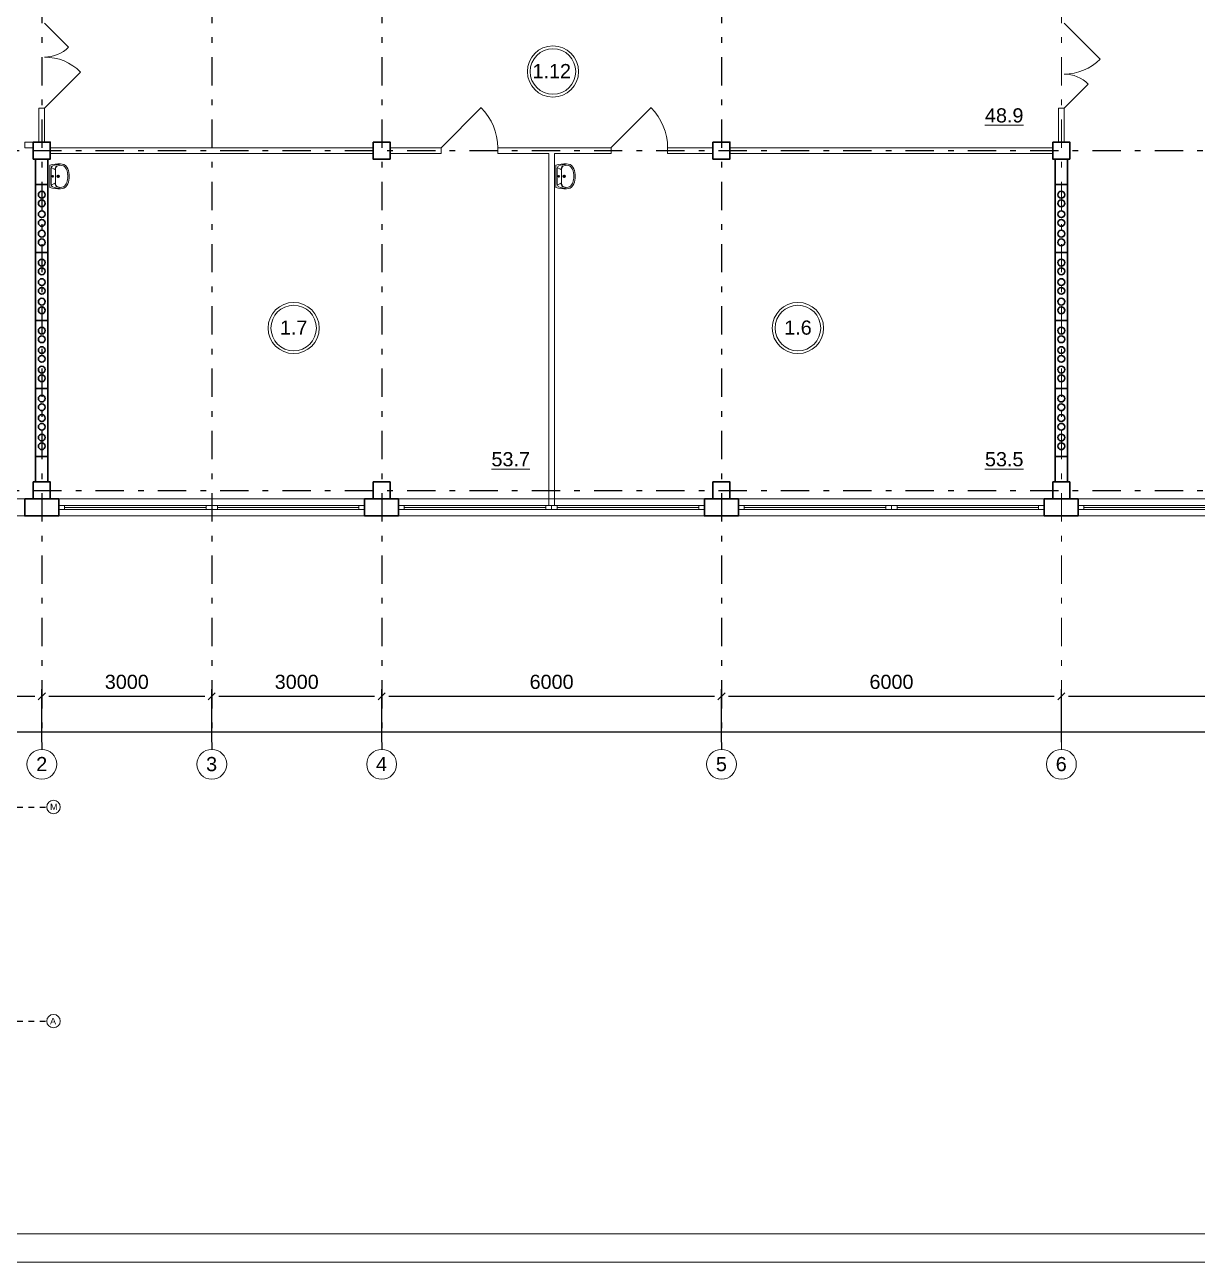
# Model space of a CAD drawing. Header units: metres. Extents: x -306 to 273, y -329 to 512.
# Drawn here: x 1.86 to 22.56, y 289.38 to 311.23 of the extents above; entities that cross this region are included whole.
import ezdxf
from ezdxf.enums import TextEntityAlignment as Align

# ---------------------------------------------------------------- set-up
doc = ezdxf.new("R2010")
doc.units = ezdxf.units.M
doc.header["$MEASUREMENT"] = 0
doc.linetypes.add('( Dashdot )', pattern=[1.001, 0.5, -0.25, 0.001, -0.25])
doc.layers.get('DEFPOINTS').update_dxf_attribs({"lineweight": 0})
doc.layers.add('Level 50', color=7, linetype='Continuous', lineweight=0)
doc.styles.add('Standard_0', font='arial.ttf')
doc.styles.add('Style-Arial', font='arial.ttf')
doc.dimstyles.get("Standard").update_dxf_attribs({"dimtxt": 0.00018, "dimasz": 0.00018, "dimexe": 0.0002, "dimexo": 0.0625, "dimgap": 9e-05, "dimtad": 0, "dimtih": 1, "dimtoh": 1, "dimdec": 4, "dimlfac": 1000, "dimzin": 0, "dimdsep": 46, "dimtxsty": 'Standard_0', "dimcen": 9e-05, "dimadec": 0, "dimazin": 0, "dimtfac": 1, "dimtdec": 4, "dimtofl": 0, "dimtmove": 0, "dimatfit": 0, "dimfxl": 0.01, "dimfxlon": 1, "dimtolj": 1, "dimtzin": 0, "dimarcsym": 0})

# ---------------------------------------------------------------- blocks, each defined once
blk = doc.blocks.new('*U1655')
at = {"color": 7, "linetype": 'Continuous', "lineweight": 30, "flags": 128}
blk.add_lwpolyline([(-0.11, -0.6), (-0.11, 0.6), (0.11, 0.6), (0.11, -0.6), (-0.11, -0.6)], close=True, dxfattribs=at)
at = {"color": 7, "linetype": 'Continuous', "lineweight": 30}
for centre in [(0, 0.421), (0, 0.268), (0, 0.077), (0, -0.077), (0, -0.268), (0, -0.421)]:
    blk.add_circle(centre, 0.06, dxfattribs=at)
blk = doc.blocks.new('*U1656')
at = {"color": 7, "linetype": 'Continuous', "lineweight": 0}
blk.add_line((1.25, 0), (-1.25, 0), dxfattribs=at)
at = {"color": 7, "linetype": 'Continuous', "lineweight": 13, "flags": 128}
for points in [[(-1.35, 0.035), (-1.25, 0.035), (-1.25, -0.035), (-1.35, -0.035), (-1.35, 0.035)], [(1.25, 0.035), (1.35, 0.035), (1.35, -0.035), (1.25, -0.035), (1.25, 0.035)]]:
    blk.add_lwpolyline(points, close=True, dxfattribs=at)
at = {"color": 7, "linetype": 'Continuous', "lineweight": 0, "flags": 128}
blk.add_lwpolyline([(-1.25, 0.035), (1.25, 0.035), (1.25, -0.035), (-1.25, -0.035), (-1.25, 0.035)], close=True, dxfattribs=at)
blk = doc.blocks.new('*U1657')
at = {"color": 7, "linetype": 'Continuous', "lineweight": 0}
blk.add_line((1.25, 0.001), (-1.25, -0.001), dxfattribs=at)
at = {"color": 7, "linetype": 'Continuous', "lineweight": 13, "flags": 128}
for points in [[(-1.35, 0.034), (-1.25, 0.034), (-1.25, -0.036), (-1.35, -0.036), (-1.35, 0.034)], [(1.25, 0.036), (1.35, 0.036), (1.35, -0.034), (1.25, -0.034), (1.25, 0.036)]]:
    blk.add_lwpolyline(points, close=True, dxfattribs=at)
at = {"color": 7, "linetype": 'Continuous', "lineweight": 0, "flags": 128}
blk.add_lwpolyline([(-1.25, 0.034), (1.25, 0.036), (1.25, -0.034), (-1.25, -0.036), (-1.25, 0.034)], close=True, dxfattribs=at)
blk = doc.blocks.new('*U1772')
at = {"color": 7, "linetype": 'Continuous', "lineweight": 13}
for radius in [0.452, 0.402]:
    blk.add_circle((0, 0), radius, dxfattribs=at)
at = {"color": 7, "linetype": 'Continuous', "lineweight": 13, "style": 'Style-Arial'}
blk.add_text('1.7', height=0.25, dxfattribs=at).set_placement((-0.242, 0.133), align=Align.TOP_LEFT)
blk = doc.blocks.new('*U1773')
at = {"color": 7, "linetype": 'Continuous', "lineweight": 13}
for radius in [0.452, 0.402]:
    blk.add_circle((0, 0), radius, dxfattribs=at)
at = {"color": 7, "linetype": 'Continuous', "lineweight": 13, "style": 'Style-Arial'}
blk.add_text('1.6', height=0.25, dxfattribs=at).set_placement((-0.242, 0.133), align=Align.TOP_LEFT)
blk = doc.blocks.new('*U1778')
at = {"color": 7, "linetype": 'Continuous', "lineweight": 13}
for radius in [0.452, 0.402]:
    blk.add_circle((0, 0), radius, dxfattribs=at)
at = {"color": 7, "linetype": 'Continuous', "lineweight": 13, "style": 'Style-Arial'}
blk.add_text('1.12', height=0.25, dxfattribs=at).set_placement((-0.361, 0.133), align=Align.TOP_LEFT)
blk = doc.blocks.new('*U1662')
at = {"color": 7, "linetype": 'Continuous', "lineweight": 0, "flags": 128}
blk.add_lwpolyline([(42.05, 29.7), (42.05, -29.7), (-42.05, -29.7), (-42.05, 29.7), (42.05, 29.7)], close=True, dxfattribs=at)
at = {"layer": 'Level 50', "color": 7, "linetype": 'Continuous', "lineweight": 13}
blk.add_line((41.55, -29.2), (-41.25, -29.2), dxfattribs=at)
blk = doc.blocks.new('_Oblique-1')
at = {"color": 0, "linetype": 'ByBlock', "lineweight": -2}
blk.add_line((0.5, 0.5), (-0.5, -0.5), dxfattribs=at)
blk = doc.blocks.new('*D2574')
at = {"color": 0, "linetype": 'Continuous', "lineweight": -2, "transparency": 16777216}
for p, q in [((-3.834, 298.561), (-3.834, 298.872)), ((-3.709, 298.747), (62.041, 298.747)), ((62.166, 298.561), (62.166, 298.872))]:
    blk.add_line(p, q, dxfattribs=at)
at = {"layer": 'DEFPOINTS', "color": 0, "linetype": 'Continuous', "lineweight": 0, "transparency": 16777216}
for p in [(62.166, 298.747), (-3.834, 298.436), (62.166, 298.436)]:
    blk.add_point(p, dxfattribs=at)
at = {"color": 0, "linetype": 'Continuous', "lineweight": -2, "transparency": 16777216, "xscale": 0.125, "yscale": 0.125, "zscale": 0.125, "rotation": 180}
blk.add_blockref('_Oblique-1', (-3.834, 298.747), dxfattribs=at)
at = {"color": 0, "linetype": 'Continuous', "lineweight": -2, "transparency": 16777216, "xscale": 0.125, "yscale": 0.125, "zscale": 0.125}
blk.add_blockref('_Oblique-1', (62.166, 298.747), dxfattribs=at)
at = {"color": 0, "linetype": 'Continuous', "lineweight": 0, "transparency": 16777216, "insert": (29.166, 299), "char_height": 0.25, "attachment_point": 5, "style": 'Style-Arial'}
blk.add_mtext('\\A1;66000', dxfattribs=at)
blk = doc.blocks.new('*D2579')
at = {"color": 0, "linetype": 'Continuous', "lineweight": -2, "transparency": 16777216}
for p, q in [((-3.834, 298.561), (-3.834, 299.499)), ((-3.709, 299.374), (2.041, 299.374)), ((2.166, 298.561), (2.166, 299.499))]:
    blk.add_line(p, q, dxfattribs=at)
at = {"layer": 'DEFPOINTS', "color": 0, "linetype": 'Continuous', "lineweight": 0, "transparency": 16777216}
for p in [(2.166, 299.374), (-3.834, 298.436), (2.166, 298.436)]:
    blk.add_point(p, dxfattribs=at)
at = {"color": 0, "linetype": 'Continuous', "lineweight": -2, "transparency": 16777216, "xscale": 0.125, "yscale": 0.125, "zscale": 0.125, "rotation": 180}
blk.add_blockref('_Oblique-1', (-3.834, 299.374), dxfattribs=at)
at = {"color": 0, "linetype": 'Continuous', "lineweight": -2, "transparency": 16777216, "xscale": 0.125, "yscale": 0.125, "zscale": 0.125}
blk.add_blockref('_Oblique-1', (2.166, 299.374), dxfattribs=at)
at = {"color": 0, "linetype": 'Continuous', "lineweight": 0, "transparency": 16777216, "insert": (-0.834, 299.627), "char_height": 0.25, "attachment_point": 5, "style": 'Style-Arial'}
blk.add_mtext('\\A1;6000', dxfattribs=at)
blk = doc.blocks.new('ум9')
at = {"color": 252, "lineweight": 13}
for p, q in [((0.317, 0), (-0.317, 0)), ((-0.237, -0.059), (-0.19, -0.143)), ((0.228, -0.039), (-0.228, -0.039)), ((0.185, -0.156), (-0.171, -0.156)), ((0.046, -0.234), (-0.046, -0.234)), ((0.035, -0.08), (-0.035, -0.08)), ((0, -0.115), (0, -0.045)), ((0, -0.189), (0, -0.28)), ((0.237, -0.059), (0.19, -0.143))]:
    blk.add_line(p, q, dxfattribs=at)
for centre, radius in [((0, -0.234), 0.0351), ((0, -0.08), 0.0221), ((0, -0.234), 0.0221)]:
    blk.add_circle(centre, radius, dxfattribs=at)
for centre, radius, start, end in [((1.163, -0.334), 1.518, 167.3206, 178.6525), ((-0.135, -0.304), 0.22, 178.312, 234.1043), ((-0.355, -0.298), 0.00065, 358.312, 358.6525), ((0.089, -0.267), 0.429, 154.5977, 180.3349), ((-0.317, -0.001), 0.00065, 90, 167.3206), ((-0.135, -0.303), 0.18, 141.0504, 245.2718), ((-0.228, -0.117), 0.078, 90, 154.5977), ((-0.135, -0.303), 0.193, 141.0504, 147.7493), ((-0.181, -0.302), 0.159, 98.7111, 129.9424), ((-0.181, -0.302), 0.146, 86.1548, 129.9424), ((0.181, -0.302), 0.146, 50.0576, 93.8452), ((0.181, -0.302), 0.159, 50.0576, 81.2889), ((0.135, -0.303), 0.18, 294.7282, 38.9496), ((0.228, -0.117), 0.078, 25.4023, 90), ((0.135, -0.304), 0.22, 305.8957, 1.688), ((0.135, -0.303), 0.193, 32.2507, 38.9496), ((-0.089, -0.267), 0.429, 359.6651, 25.4023), ((0.317, -0.001), 0.00065, 12.6794, 90), ((-1.163, -0.334), 1.518, 1.3475, 12.6794), ((0.355, -0.298), 0.00065, 181.3475, 181.688), ((-0.035, -0.093), 0.452, 239.6448, 267.5368), ((-0.035, -0.093), 0.413, 244.8898, 267.5368), ((0, 0.104), 0.65, 265.1692, 274.8308), ((0, 0.104), 0.611, 265.1692, 274.8308), ((0.035, -0.093), 0.413, 272.4632, 300.3552), ((0.035, -0.093), 0.452, 272.4632, 300.3552)]:
    blk.add_arc(centre, radius, start, end, dxfattribs=at)
blk = doc.blocks.new('*U1890')
at = {"color": 7, "linetype": 'Continuous', "lineweight": 13}
for p, q in [((0.318, 0.75), (-0.318, 0.114)), ((0.318, -0.75), (-0.106, -0.326))]:
    blk.add_line(p, q, dxfattribs=at)
at = {"color": 7, "linetype": 'Continuous', "lineweight": 0}
for centre, radius, start, end in [((0.318, 0.75), 0.9, 225, 270), ((0.318, -0.75), 0.6, 90, 135)]:
    blk.add_arc(centre, radius, start, end, dxfattribs=at)
blk = doc.blocks.new('*U1888')
at = {"color": 7, "lineweight": 13}
blk.add_line((-0.5, 0.354), (0.207, -0.354), dxfattribs=at)
at = {"color": 7, "lineweight": 0}
blk.add_arc((-0.5, 0.354), 1, 315, 360, dxfattribs=at)
blk = doc.blocks.new('*U1799')
at = {"color": 7, "linetype": 'Continuous', "lineweight": 0}
for p in [(-0.23, 0.11), (0.23, 0.11)]:
    blk.add_line(p, (0, -0.11), dxfattribs=at)
blk = doc.blocks.new('*U1800')
at = {"color": 7, "linetype": 'Continuous', "lineweight": 0}
for p in [(-0.23, 0.11), (0.23, 0.11)]:
    blk.add_line(p, (0, -0.11), dxfattribs=at)
blk = doc.blocks.new('*U1801')
at = {"color": 7, "linetype": 'Continuous', "lineweight": 0}
for p in [(-0.23, 0.11), (0.23, 0.11)]:
    blk.add_line(p, (0, -0.11), dxfattribs=at)
blk = doc.blocks.new('*U1802')
at = {"color": 7, "linetype": 'Continuous', "lineweight": 0}
for p in [(-0.23, 0.11), (0.23, 0.11)]:
    blk.add_line(p, (0, -0.11), dxfattribs=at)
blk = doc.blocks.new('*U1803')
at = {"color": 7, "linetype": 'Continuous', "lineweight": 0}
for p in [(-0.23, 0.11), (0.23, 0.11)]:
    blk.add_line(p, (0, -0.11), dxfattribs=at)
blk = doc.blocks.new('*U1804')
at = {"color": 7, "linetype": 'Continuous', "lineweight": 0}
for p in [(-0.23, 0.11), (0.23, 0.11)]:
    blk.add_line(p, (0, -0.11), dxfattribs=at)
blk = doc.blocks.new('*U1805')
at = {"color": 7, "linetype": 'Continuous', "lineweight": 0}
for p in [(-0.23, 0.11), (0.23, 0.11)]:
    blk.add_line(p, (0, -0.11), dxfattribs=at)
blk = doc.blocks.new('*U1806')
at = {"color": 7, "linetype": 'Continuous', "lineweight": 0}
for p in [(-0.23, 0.11), (0.23, 0.11)]:
    blk.add_line(p, (0, -0.11), dxfattribs=at)
blk = doc.blocks.new('*U1807')
at = {"color": 7, "linetype": 'Continuous', "lineweight": 0}
for p in [(-0.23, 0.11), (0.23, 0.11)]:
    blk.add_line(p, (0, -0.11), dxfattribs=at)
blk = doc.blocks.new('*U1808')
at = {"color": 7, "linetype": 'Continuous', "lineweight": 0}
for p in [(-0.23, 0.11), (0.23, 0.11)]:
    blk.add_line(p, (0, -0.11), dxfattribs=at)
blk = doc.blocks.new('*U1809')
at = {"color": 7, "linetype": 'Continuous', "lineweight": 0}
for p in [(-0.23, 0.11), (0.23, 0.11)]:
    blk.add_line(p, (0, -0.11), dxfattribs=at)
blk = doc.blocks.new('*U1810')
at = {"color": 7, "linetype": 'Continuous', "lineweight": 0}
for p in [(-0.23, 0.11), (0.23, 0.11)]:
    blk.add_line(p, (0, -0.11), dxfattribs=at)
blk = doc.blocks.new('*U1811')
at = {"color": 7, "linetype": 'Continuous', "lineweight": 0}
for p in [(-0.23, 0.11), (0.23, 0.11)]:
    blk.add_line(p, (0, -0.11), dxfattribs=at)
blk = doc.blocks.new('*U1812')
at = {"color": 7, "linetype": 'Continuous', "lineweight": 0}
for p in [(-0.23, 0.11), (0.23, 0.11)]:
    blk.add_line(p, (0, -0.11), dxfattribs=at)
blk = doc.blocks.new('*U1813')
at = {"color": 7, "linetype": 'Continuous', "lineweight": 0}
for p in [(-0.23, 0.11), (0.23, 0.11)]:
    blk.add_line(p, (0, -0.11), dxfattribs=at)
blk = doc.blocks.new('*U1814')
at = {"color": 7, "linetype": 'Continuous', "lineweight": 0}
for p in [(-0.23, 0.11), (0.23, 0.11)]:
    blk.add_line(p, (0, -0.11), dxfattribs=at)
blk = doc.blocks.new('*U1815')
at = {"color": 7, "linetype": 'Continuous', "lineweight": 0}
for p in [(-0.23, 0.11), (0.23, 0.11)]:
    blk.add_line(p, (0, -0.11), dxfattribs=at)
blk = doc.blocks.new('*U1816')
at = {"color": 7, "linetype": 'Continuous', "lineweight": 0}
for p in [(-0.23, 0.11), (0.23, 0.11)]:
    blk.add_line(p, (0, -0.11), dxfattribs=at)
blk = doc.blocks.new('*U1817')
at = {"color": 7, "linetype": 'Continuous', "lineweight": 40}
for p, q in [((-4.59, 40.2), (-4.59, 39.7)), ((-3.19, 40.2), (-3.19, 39.7)), ((10.31, 32.3), (10.81, 32.3)), ((39.41, 31.7), (39.91, 31.7)), ((10.31, 30.8), (10.81, 30.8)), ((39.41, 30.8), (39.91, 30.8)), ((39.41, 24.2), (39.91, 24.2)), ((39.41, 23.3), (39.91, 23.3)), ((39.41, 12.2), (39.91, 12.2)), ((-19.79, 9.8), (-19.79, 9.68)), ((-19.79, 9.8), (-19.14, 9.8)), ((-19.14, 9.8), (-19.14, 9.15)), ((10.61, 9.7), (10.61, 10.2)), ((12.01, 9.7), (12.01, 10.2)), ((23.61, 8.45), (23.61, 9.95)), ((26.61, 8.45), (26.61, 9.95)), ((34.37, 9.7), (34.37, 10.2)), ((35.26, 9.7), (35.26, 10.2)), ((39.41, 10.35), (39.91, 10.35)), ((-42.39, 8.5), (-42.39, 7.85)), ((-41.74, 8.5), (-42.39, 8.5)), ((-41.74, 7.85), (-42.39, 7.85)), ((-41.74, 8.5), (-41.74, 7.85)), ((-22.34, 9), (-21.84, 9)), ((-22.34, 7.5), (-21.84, 7.5)), ((-19.79, 9.68), (-19.79, 9.15)), ((-19.79, 9.15), (-19.14, 9.15)), ((23.61, 8.45), (23.71, 8.45)), ((23.71, 8.2), (23.71, 8.7)), ((25.01, 8.2), (25.01, 8.7)), ((25.01, 8.45), (25.21, 8.45)), ((25.21, 8.2), (25.21, 8.7)), ((26.51, 8.2), (26.51, 8.7)), ((26.51, 8.45), (26.61, 8.45)), ((-37.94, 5.3), (-37.44, 5.3)), ((-37.94, 4.3), (-37.44, 4.3)), ((23.06, -5.7), (23.06, -5.2)), ((24.36, -5.7), (24.36, -5.2)), ((25.86, -5.7), (25.86, -5.2)), ((27.16, -5.7), (27.16, -5.2)), ((-22.34, -21.25), (-21.84, -21.25)), ((-19.84, -20.18), (-18.94, -20.18)), ((-19.84, -20.83), (-19.84, -20.18)), ((-19.84, -20.83), (-18.94, -20.83)), ((-18.94, -20.83), (-18.94, -20.18)), ((-22.35, -22.75), (-21.85, -22.75)), ((-19.84, -23.18), (-18.94, -23.18)), ((-19.84, -23.83), (-19.84, -23.18)), ((-19.84, -23.83), (-18.94, -23.83)), ((-18.94, -23.83), (-18.94, -23.18)), ((-24.61, -28.34), (-24.26, -28.69)), ((-23.55, -27.28), (-23.2, -27.63)), ((-31.71, -32.05), (-31.71, -32.95)), ((-31.06, -32.05), (-31.71, -32.05)), ((-31.06, -32.95), (-31.71, -32.95)), ((-31.06, -32.05), (-31.06, -32.95)), ((-28.71, -32.05), (-28.71, -32.95)), ((-28.06, -32.05), (-28.71, -32.05)), ((-28.06, -32.95), (-28.71, -32.95)), ((-28.06, -32.05), (-28.06, -32.95))]:
    blk.add_line(p, q, dxfattribs=at)
at = {"color": 1, "linetype": '( Dashdot )', "ltscale": 0.09}
for p, q in [((52.56, 39.5), (65.05, 39.5)), ((-37.69, 9.5), (-65.05, 9.5)), ((-13.88, -2.95), (-13.88, -13.1)), ((52.12, -2.95), (52.12, -13.1)), ((52.56, -2.5), (65.05, -2.5)), ((-58.99, -23.8), (-58.99, -38.51)), ((-22.39, -25.32), (-22.39, -38.51)), ((-49.69, -29.5), (-65.05, -29.5))]:
    blk.add_line(p, q, dxfattribs=at)
at = {"color": 7, "linetype": 'Continuous', "lineweight": 0}
for p, q in [((12.26, 35.6), (10.56, 35.6)), ((12.26, 35.3), (10.56, 35.3)), ((12.26, 35), (10.56, 35)), ((12.26, 34.7), (10.56, 34.7)), ((12.26, 34.4), (10.56, 34.4)), ((12.26, 34.1), (10.56, 34.1)), ((11.41, 35.6), (11.41, 33.5)), ((12.26, 35.6), (12.26, 33.5)), ((39.66, 35.6), (37.96, 35.6)), ((37.96, 35.6), (37.96, 33.5)), ((39.66, 35.3), (37.96, 35.3)), ((39.66, 35), (37.96, 35)), ((39.66, 34.7), (37.96, 34.7)), ((39.66, 34.4), (37.96, 34.4)), ((39.66, 34.1), (37.96, 34.1)), ((38.81, 35.6), (38.81, 33.5)), ((12.26, 33.8), (10.56, 33.8)), ((12.26, 33.5), (10.56, 33.5)), ((10.56, 32.3), (10.56, 30.8)), ((12.26, 30.5), (12.26, 33.5)), ((39.66, 33.8), (37.96, 33.8)), ((37.96, 30.5), (37.96, 33.5)), ((37.96, 33.5), (39.66, 33.5)), ((39.66, 31.7), (39.66, 30.8)), ((39.66, 26.35), (38.46, 26.35)), ((38.46, 26.35), (38.46, 23.25)), ((39.66, 26.05), (38.46, 26.05)), ((39.66, 25.75), (38.46, 25.75)), ((39.66, 25.45), (38.46, 25.45)), ((39.66, 25.15), (38.46, 25.15)), ((39.66, 24.85), (38.46, 24.85)), ((39.66, 24.55), (38.46, 24.55)), ((39.06, 26.35), (39.06, 24.25)), ((39.66, 24.25), (38.46, 24.25)), ((39.66, 23.25), (38.46, 23.25)), ((39.66, 24.2), (39.66, 23.3)), ((15.81, 10.95), (15.81, 12.18)), ((22.26, 9.95), (22.26, 12.35)), ((22.26, 12.35), (27.96, 12.35)), ((25.74, 12.35), (25.74, 10.25)), ((27.96, 9.95), (27.96, 12.35)), ((38.46, 14.45), (38.46, 9.95)), ((39.66, 14.45), (38.46, 14.45)), ((39.66, 14.15), (38.46, 14.15)), ((39.66, 13.85), (38.46, 13.85)), ((39.66, 13.55), (38.46, 13.55)), ((39.66, 13.25), (38.46, 13.25)), ((39.66, 12.95), (38.46, 12.95)), ((39.66, 12.65), (38.46, 12.65)), ((39.66, 12.35), (38.46, 12.35)), ((39.06, 14.45), (39.06, 12.35)), ((39.66, 12.2), (39.66, 10.35)), ((10.61, 9.95), (12.01, 9.95)), ((22.26, 10.5), (16.26, 10.5)), ((22.26, 12.05), (27.96, 12.05)), ((22.26, 11.75), (27.96, 11.75)), ((22.26, 11.45), (27.96, 11.45)), ((22.26, 11.15), (27.96, 11.15)), ((24.81, 10.85), (27.96, 10.85)), ((24.81, 10.55), (27.96, 10.55)), ((24.81, 10.25), (27.96, 10.25)), ((34.37, 9.95), (35.26, 9.95)), ((-42.39, 7.85), (-42.39, 3.8)), ((-41.74, 8.5), (-39.14, 8.5)), ((-38.89, 8.5), (-37.69, 8.5)), ((-38.89, 8.2), (-37.69, 8.2)), ((-38.89, 7.9), (-37.69, 7.9)), ((-38.89, 7.6), (-37.69, 7.6)), ((-38.89, 7.3), (-37.69, 7.3)), ((-38.29, 8.5), (-38.29, 5.8)), ((-22.09, 7.5), (-22.09, 9)), ((-19.74, 9.15), (-19.74, 6.8)), ((-19.14, 7.97), (-19.74, 7.97)), ((-19.44, 9.15), (-19.44, 6.8)), ((-19.14, 9.15), (-19.14, 6.8)), ((23.71, 8.45), (25.01, 8.45)), ((25.21, 8.45), (26.51, 8.45)), ((-42.39, 5), (-42.39, 3.8)), ((-42.09, 5), (-42.09, 3.8)), ((-41.79, 5), (-41.79, 3.8)), ((-41.49, 5), (-41.49, 3.8)), ((-41.19, 5), (-41.19, 3.8)), ((-40.89, 5), (-40.89, 3.8)), ((-40.59, 5), (-40.59, 3.8)), ((-40.29, 5), (-40.29, 3.8)), ((-39.99, 5), (-39.99, 3.8)), ((-39.69, 5), (-39.69, 3.8)), ((-38.89, 7), (-37.69, 7)), ((-38.89, 6.7), (-37.69, 6.7)), ((-38.89, 6.4), (-37.69, 6.4)), ((-38.89, 6.1), (-37.69, 6.1)), ((-38.89, 5.8), (-37.69, 5.8)), ((-37.69, 5.3), (-37.69, 4.3)), ((-39.69, 4.4), (-42.39, 4.4)), ((19.82, -4.85), (19.82, -14.9)), ((19.82, -4.85), (21.96, -4.85)), ((20.07, -5.1), (21.96, -5.1)), ((20.07, -5.1), (20.07, -7.85)), ((21.96, -5.95), (21.96, -7.85)), ((22.36, -5.95), (22.36, -8.1)), ((23.06, -5.45), (24.36, -5.45)), ((24.56, -5.45), (25.66, -5.45)), ((25.86, -5.45), (27.16, -5.45)), ((27.86, -5.95), (27.86, -8.1)), ((28.26, -5.95), (28.26, -7.85)), ((19.82, -8.1), (22.36, -8.1)), ((20.07, -7.85), (21.96, -7.85)), ((21.92, -8.1), (21.92, -12.8)), ((27.86, -8.1), (30.42, -8.1)), ((28.26, -7.85), (30.41, -7.85)), ((28.32, -8.1), (28.32, -12.8)), ((30.42, -7.85), (30.42, -14.9)), ((19.82, -10.45), (21.92, -10.45)), ((30.42, -10.45), (28.32, -10.45)), ((21.92, -12.8), (28.32, -12.8)), ((25.12, -14.9), (25.12, -12.8)), ((19.82, -14.9), (30.42, -14.9)), ((-22.1, -22.75), (-22.09, -21.25)), ((-19.84, -20.18), (-22.09, -20.18)), ((-18.49, -20.43), (-18.49, -23.58)), ((-18.14, -20.43), (-18.14, -23.58)), ((-17.79, -20.43), (-17.79, -23.58)), ((-17.44, -20.43), (-17.44, -20.18)), ((-17.44, -20.43), (-17.44, -23.58)), ((-17.09, -20.43), (-17.09, -23.58)), ((-16.74, -20.43), (-16.74, -23.58)), ((-16.39, -20.43), (-16.39, -23.58)), ((-16.04, -20.43), (-16.04, -23.58)), ((-15.69, -20.43), (-15.69, -23.58)), ((-15.34, -20.43), (-15.34, -23.58)), ((-15.34, -22), (-18.49, -22)), ((-17.44, -23.83), (-17.44, -23.58)), ((-24.44, -28.51), (-23.38, -27.45)), ((-17.48, -29.96), (-19.88, -28.49)), ((-18.95, -28.18), (-17.08, -29.13)), ((-31.71, -32.05), (-31.71, -29.8)), ((-22.57, -31.56), (-20.33, -29.32)), ((-22.36, -31.85), (-20.04, -29.53)), ((-22.15, -32.14), (-19.75, -29.74)), ((-21.94, -32.42), (-19.47, -29.95)), ((-21.73, -32.71), (-19.18, -30.15)), ((-21.53, -33), (-18.89, -30.36)), ((-19.22, -32.67), (-21.45, -30.44)), ((-21.32, -33.28), (-18.61, -30.57)), ((-21.11, -33.57), (-18.32, -30.78)), ((-20.9, -33.86), (-18.03, -30.99)), ((-20.69, -34.14), (-17.75, -31.2)), ((-19.44, -29.96), (-19.3, -29.76)), ((-31.46, -33.4), (-28.31, -33.4)), ((-31.46, -33.75), (-28.31, -33.75)), ((-29.89, -36.55), (-29.89, -33.4)), ((-23.71, -32.94), (-22.76, -34.81)), ((-21.93, -34.41), (-23.4, -32.01)), ((-21.93, -32.44), (-22.13, -32.59)), ((-31.46, -34.45), (-31.71, -34.45)), ((-31.46, -34.1), (-28.31, -34.1)), ((-31.46, -34.45), (-28.31, -34.45)), ((-31.46, -34.8), (-28.31, -34.8)), ((-31.46, -35.15), (-28.31, -35.15)), ((-31.46, -35.5), (-28.31, -35.5)), ((-31.46, -35.85), (-28.31, -35.85)), ((-31.46, -36.2), (-28.31, -36.2)), ((-28.06, -34.45), (-28.31, -34.45)), ((-31.46, -36.55), (-28.31, -36.55))]:
    blk.add_line(p, q, dxfattribs=at)
at = {"color": 7, "linetype": 'Continuous', "lineweight": 40, "flags": 128}
for points in [[(23.06, -5.45), (22.36, -5.45), (22.36, -5.95), (21.96, -5.95), (21.96, -2.95), (-13.89, -2.95), (-13.89, -3.05), (-14.44, -3.05), (-14.44, -2.5), (-14.34, -2.5), (-14.34, 39.5), (-14.44, 39.5), (-14.44, 40.05), (-13.89, 40.05), (-13.89, 39.95), (-4.59, 39.95)], [(-3.19, 39.95), (10.11, 39.95), (10.11, 40.05), (10.66, 40.05), (10.66, 39.5), (10.56, 39.5), (10.56, 32.3)], [(39.66, 31.7), (39.66, 39.5), (39.56, 39.5), (39.56, 40.05), (40.11, 40.05), (40.11, 39.95), (52.11, 39.95), (52.11, 40.05), (52.66, 40.05), (52.66, 39.5), (52.56, 39.5), (52.56, -2.5), (52.66, -2.5), (52.66, -3.05), (52.11, -3.05), (52.11, -2.95), (28.26, -2.95), (28.26, -5.95), (27.86, -5.95), (27.86, -5.45), (27.16, -5.45)], [(10.56, 30.8), (10.56, 9.95), (10.61, 9.95)], [(39.66, 24.2), (39.66, 30.8)], [(39.66, 12.2), (39.66, 23.3)], [(-37.69, 5.3), (-37.69, 9.8), (-31.69, 9.8), (-31.51, 10.58), (-31.01, 11.21), (-30.29, 11.55), (-29.49, 11.55), (-28.77, 11.21), (-28.27, 10.58), (-28.09, 9.8), (-22.09, 9.8), (-22.09, 9)], [(12.01, 9.95), (23.61, 9.95)], [(26.61, 9.95), (34.37, 9.95)], [(35.26, 9.95), (39.66, 9.95), (39.66, 10.35)], [(-22.09, 7.5), (-22.09, 6.8), (-14.39, 6.8), (-14.39, 3.2), (-22.09, 3.2), (-22.09, -20.18), (-22.09, -21.25)], [(-24.44, -28.51), (-25.38, -29.12), (-27.28, -29.73), (-28.19, -29.8), (-49.69, -29.8), (-49.69, -26.8), (-55.69, -26.8), (-55.69, -23.8), (-59.29, -23.8), (-59.29, -17.2), (-49.69, -17.2), (-49.69, 3.8)], [(-49.69, 3.8), (-37.69, 3.8), (-37.69, 4.3)], [(25.86, -5.45), (24.36, -5.45)], [(-22.1, -22.75), (-22.1, -24.16), (-22.15, -24.61), (-22.77, -26.51), (-23.38, -27.45)]]:
    blk.add_lwpolyline(points, dxfattribs=at)
at = {"color": 7, "linetype": 'Continuous', "lineweight": 0, "flags": 128}
for points in [[(-4.89, 39.95), (-2.89, 39.95), (-2.89, 41.15), (-4.89, 41.15), (-4.89, 39.95)], [(16.26, 10.95), (16.26, 10.05), (15.06, 10.05), (15.06, 10.95), (16.26, 10.95)], [(22.26, 10.95), (22.26, 10.05), (16.26, 10.05), (16.26, 10.95), (22.26, 10.95)], [(-38.89, 3.8), (-38.89, 8.5), (-39.14, 8.5), (-39.14, 3.8), (-38.89, 3.8)], [(-18.94, -20.18), (-15.34, -20.18), (-15.34, -20.43), (-18.94, -20.43), (-18.94, -20.18)], [(-18.94, -23.58), (-15.34, -23.58), (-15.34, -23.83), (-18.94, -23.83), (-18.94, -23.58)], [(-20.51, -28.88), (-17.6, -30.99), (-17.75, -31.2), (-20.66, -29.08), (-20.51, -28.88)], [(-23.01, -31.38), (-20.9, -34.29), (-20.69, -34.14), (-22.81, -31.23), (-23.01, -31.38)], [(-31.71, -32.95), (-31.71, -36.55), (-31.46, -36.55), (-31.46, -32.95), (-31.71, -32.95)], [(-28.31, -32.95), (-28.31, -36.55), (-28.06, -36.55), (-28.06, -32.95), (-28.31, -32.95)]]:
    blk.add_lwpolyline(points, close=True, dxfattribs=at)
at = {"color": 7, "linetype": 'Continuous', "lineweight": 40, "flags": 128}
for points in [[(15.96, 39.65), (15.96, 39.35), (16.26, 39.35), (16.26, 39.65), (15.96, 39.65)], [(21.96, 39.65), (21.96, 39.35), (22.26, 39.35), (22.26, 39.65), (21.96, 39.65)], [(27.96, 39.65), (27.96, 39.35), (28.26, 39.35), (28.26, 39.65), (27.96, 39.65)], [(33.96, 39.65), (33.96, 39.35), (34.26, 39.35), (34.26, 39.65), (33.96, 39.65)], [(15.96, 33.65), (15.96, 33.35), (16.26, 33.35), (16.26, 33.65), (15.96, 33.65)], [(21.96, 33.65), (21.96, 33.35), (22.26, 33.35), (22.26, 33.65), (21.96, 33.65)], [(27.96, 33.65), (27.96, 33.35), (28.26, 33.35), (28.26, 33.65), (27.96, 33.65)], [(33.96, 33.65), (33.96, 33.35), (34.26, 33.35), (34.26, 33.65), (33.96, 33.65)], [(15.96, 30.65), (15.96, 30.35), (16.26, 30.35), (16.26, 30.65), (15.96, 30.65)], [(21.96, 30.65), (21.96, 30.35), (22.26, 30.35), (22.26, 30.65), (21.96, 30.65)], [(27.96, 30.65), (27.96, 30.35), (28.26, 30.35), (28.26, 30.65), (27.96, 30.65)], [(33.96, 30.65), (33.96, 30.35), (34.26, 30.35), (34.26, 30.65), (33.96, 30.65)], [(-19.93, -26.12), (-19.31, -26.32), (-19.47, -26.8), (-20.08, -26.6), (-19.93, -26.12)], [(-21.24, -28.35), (-21.62, -28.87), (-20.89, -29.4), (-20.51, -28.88), (-21.24, -28.35)], [(-23.54, -30.65), (-23.01, -30.27), (-22.49, -31), (-23.01, -31.38), (-23.54, -30.65)], [(-25.77, -31.96), (-25.57, -32.58), (-25.09, -32.42), (-25.29, -31.8), (-25.77, -31.96)]]:
    blk.add_lwpolyline(points, close=True, dxfattribs=at)
at = {"color": 7, "linetype": 'Continuous', "lineweight": 0, "flags": 128}
for points in [[(10.56, 30.5), (12.26, 30.5)], [(39.66, 30.5), (37.96, 30.5)], [(15.22, 12.18), (15.81, 12.18), (15.83, 12.06), (15.87, 12.3), (15.89, 12.18), (16.43, 12.18)], [(16.26, 12.18), (16.26, 10.95), (15.36, 10.95), (15.36, 12.18)], [(22.26, 10.95), (24.81, 10.95), (24.81, 10.25)], [(-22.09, 9.68), (-19.79, 9.68)], [(-39.14, 5), (-42.39, 5), (-42.39, 5.25), (-39.14, 5.25)], [(20.12, -8.1), (20.12, -14.6), (30.12, -14.6), (30.12, -8.1)], [(20.42, -8.1), (20.42, -14.3), (29.82, -14.3), (29.82, -8.1)], [(20.72, -8.1), (20.72, -14), (29.52, -14), (29.52, -8.1)], [(21.02, -8.1), (21.02, -13.7), (29.22, -13.7), (29.22, -8.1)], [(21.32, -8.1), (21.32, -13.4), (28.92, -13.4), (28.92, -8.1)], [(21.62, -8.1), (21.62, -13.1), (28.62, -13.1), (28.62, -8.1)], [(-18.53, -23.83), (-18.97, -26.62), (-20.19, -29.11)], [(-18.17, -23.83), (-18.63, -26.73), (-19.9, -29.32)], [(-17.82, -23.83), (-18.29, -26.83), (-19.61, -29.53)], [(-17.11, -23.83), (-17.62, -27.05), (-19.04, -29.95)], [(-16.4, -23.83), (-16.94, -27.26), (-18.46, -30.37)], [(-15.69, -23.83), (-16.27, -27.47), (-17.89, -30.78)], [(-18.64, -28.34), (-19.32, -29.74)], [(-18.01, -28.66), (-18.75, -30.16)], [(-17.39, -28.97), (-18.17, -30.58)], [(-28.06, -33.36), (-25.27, -32.92), (-22.78, -31.7)], [(-28.06, -33.72), (-25.16, -33.26), (-22.57, -31.99)], [(-28.06, -34.07), (-25.05, -33.6), (-22.36, -32.28)], [(-28.06, -34.78), (-24.84, -34.27), (-21.94, -32.85)], [(-28.06, -35.49), (-24.63, -34.95), (-21.52, -33.43)], [(-23.55, -33.25), (-22.15, -32.57)], [(-23.23, -33.87), (-21.73, -33.14)], [(-22.92, -34.5), (-21.31, -33.71)], [(-28.06, -36.2), (-24.42, -35.62), (-21.1, -34)]]:
    blk.add_lwpolyline(points, dxfattribs=at)
at = {"color": 7, "linetype": 'Continuous', "lineweight": 13}
for centre in [(66.37, 39.5), (-66.37, 9.5), (66.37, -2.5), (-13.88, -14.42), (52.12, -14.42), (-66.37, -29.5), (-58.99, -39.83), (-22.39, -39.83)]:
    blk.add_circle(centre, 1.32, dxfattribs=at)
at = {"color": 7, "linetype": 'Continuous', "lineweight": 0}
for centre in [(11.41, 35.6), (38.81, 35.6), (39.06, 26.35), (25.74, 12.35), (39.06, 14.45), (15.81, 10.95), (22.26, 10.5), (-38.29, 8.5), (-19.14, 7.97), (-39.69, 4.4), (19.82, -10.45), (30.42, -10.45), (25.12, -14.9), (-15.34, -22), (-17.48, -29.96), (-19.22, -32.67), (-21.93, -34.41), (-29.89, -36.55)]:
    blk.add_circle(centre, 0.0733, dxfattribs=at)
at = {"color": 7, "linetype": 'Continuous', "lineweight": 0, "extrusion": (0, 0, -1)}
for name, p in [('*U1799', (-11.41, 33.61)), ('*U1805', (-38.81, 33.61)), ('*U1804', (-39.06, 24.36)), ('*U1803', (-39.06, 12.46)), ('*U1802', (-25.74, 10.36))]:
    blk.add_blockref(name, p, dxfattribs=at)
for name, p, rotation in [('*U1801', (-15.81, 12.07), 180), ('*U1800', (-16.38, 10.5), 90.00000000000001), ('*U1808', (-21.8, -10.45), 270), ('*U1816', (18.37, -22), 89.9999999999988), ('*U1815', (19.78, -28.55), 121.424636737663)]:
    blk.add_blockref(name, p, dxfattribs=dict(at, rotation=rotation))
at = {"color": 7, "linetype": 'Continuous', "lineweight": 0}
for name, p, rotation in [('*U1811', (-19.62, 7.97), 270), ('*U1809', (-42.27, 4.4), 270), ('*U1807', (28.43, -10.45), 270), ('*U1806', (25.12, -12.92), 180), ('*U1814', (-21.37, -30.52), 225.0000000000007), ('*U1812', (-29.89, -33.52), 180.0000000000003), ('*U1813', (-23.34, -32.1), 211.4246367376645)]:
    blk.add_blockref(name, p, dxfattribs=dict(at, rotation=rotation))
blk.add_blockref('*U1810', (-38.29, 5.91), dxfattribs=at)
at = {"color": 7, "linetype": 'Continuous', "lineweight": 30, "style": 'Style-Arial'}
for s, p in [('М', (65.7, 40.14)), ('И', (-67.04, 10.14)), ('А', (65.7, -1.86)), ('1', (-14.38, -13.78)), ('14', (51.07, -13.78)), ('А', (-67.04, -28.86)), ('1', (-59.48, -39.18)), ('7', (-22.88, -39.18))]:
    blk.add_text(s, height=1.25, dxfattribs=at).set_placement(p, align=Align.TOP_LEFT)
blk = doc.blocks.new('*D2311')
at = {"color": 0, "linetype": 'Continuous', "lineweight": -2, "transparency": 16777216}
for p, q in [((2.166, 298.561), (2.166, 299.499)), ((2.291, 299.374), (5.041, 299.374)), ((5.166, 298.561), (5.166, 299.499))]:
    blk.add_line(p, q, dxfattribs=at)
at = {"layer": 'DEFPOINTS', "color": 0, "linetype": 'Continuous', "lineweight": 0, "transparency": 16777216}
for p in [(5.166, 299.374), (2.166, 298.436), (5.166, 298.436)]:
    blk.add_point(p, dxfattribs=at)
at = {"color": 0, "linetype": 'Continuous', "lineweight": -2, "transparency": 16777216, "xscale": 0.125, "yscale": 0.125, "zscale": 0.125, "rotation": 180}
blk.add_blockref('_Oblique-1', (2.166, 299.374), dxfattribs=at)
at = {"color": 0, "linetype": 'Continuous', "lineweight": -2, "transparency": 16777216, "xscale": 0.125, "yscale": 0.125, "zscale": 0.125}
blk.add_blockref('_Oblique-1', (5.166, 299.374), dxfattribs=at)
at = {"color": 0, "linetype": 'Continuous', "lineweight": 0, "transparency": 16777216, "insert": (3.666, 299.627), "char_height": 0.25, "attachment_point": 5, "style": 'Style-Arial'}
blk.add_mtext('\\A1;3000', dxfattribs=at)
blk = doc.blocks.new('*D2312')
at = {"color": 0, "linetype": 'Continuous', "lineweight": -2, "transparency": 16777216}
for p, q in [((5.166, 298.561), (5.166, 299.499)), ((5.291, 299.374), (8.041, 299.374)), ((8.166, 298.561), (8.166, 299.499))]:
    blk.add_line(p, q, dxfattribs=at)
at = {"layer": 'DEFPOINTS', "color": 0, "linetype": 'Continuous', "lineweight": 0, "transparency": 16777216}
for p in [(8.166, 299.374), (5.166, 298.436), (8.166, 298.436)]:
    blk.add_point(p, dxfattribs=at)
at = {"color": 0, "linetype": 'Continuous', "lineweight": -2, "transparency": 16777216, "xscale": 0.125, "yscale": 0.125, "zscale": 0.125, "rotation": 180}
blk.add_blockref('_Oblique-1', (5.166, 299.374), dxfattribs=at)
at = {"color": 0, "linetype": 'Continuous', "lineweight": -2, "transparency": 16777216, "xscale": 0.125, "yscale": 0.125, "zscale": 0.125}
blk.add_blockref('_Oblique-1', (8.166, 299.374), dxfattribs=at)
at = {"color": 0, "linetype": 'Continuous', "lineweight": 0, "transparency": 16777216, "insert": (6.666, 299.627), "char_height": 0.25, "attachment_point": 5, "style": 'Style-Arial'}
blk.add_mtext('\\A1;3000', dxfattribs=at)
blk = doc.blocks.new('*D2313')
at = {"color": 0, "linetype": 'Continuous', "lineweight": -2, "transparency": 16777216}
for p, q in [((8.166, 298.561), (8.166, 299.499)), ((8.291, 299.374), (14.041, 299.374)), ((14.166, 298.561), (14.166, 299.499))]:
    blk.add_line(p, q, dxfattribs=at)
at = {"layer": 'DEFPOINTS', "color": 0, "linetype": 'Continuous', "lineweight": 0, "transparency": 16777216}
for p in [(14.166, 299.374), (8.166, 298.436), (14.166, 298.436)]:
    blk.add_point(p, dxfattribs=at)
at = {"color": 0, "linetype": 'Continuous', "lineweight": -2, "transparency": 16777216, "xscale": 0.125, "yscale": 0.125, "zscale": 0.125, "rotation": 180}
blk.add_blockref('_Oblique-1', (8.166, 299.374), dxfattribs=at)
at = {"color": 0, "linetype": 'Continuous', "lineweight": -2, "transparency": 16777216, "xscale": 0.125, "yscale": 0.125, "zscale": 0.125}
blk.add_blockref('_Oblique-1', (14.166, 299.374), dxfattribs=at)
at = {"color": 0, "linetype": 'Continuous', "lineweight": 0, "transparency": 16777216, "insert": (11.166, 299.627), "char_height": 0.25, "attachment_point": 5, "style": 'Style-Arial'}
blk.add_mtext('\\A1;6000', dxfattribs=at)
blk = doc.blocks.new('*D2314')
at = {"color": 0, "linetype": 'Continuous', "lineweight": -2, "transparency": 16777216}
for p, q in [((14.166, 298.561), (14.166, 299.499)), ((14.291, 299.374), (20.041, 299.374)), ((20.166, 298.561), (20.166, 299.499))]:
    blk.add_line(p, q, dxfattribs=at)
at = {"layer": 'DEFPOINTS', "color": 0, "linetype": 'Continuous', "lineweight": 0, "transparency": 16777216}
for p in [(20.166, 299.374), (14.166, 298.436), (20.166, 298.436)]:
    blk.add_point(p, dxfattribs=at)
at = {"color": 0, "linetype": 'Continuous', "lineweight": -2, "transparency": 16777216, "xscale": 0.125, "yscale": 0.125, "zscale": 0.125, "rotation": 180}
blk.add_blockref('_Oblique-1', (14.166, 299.374), dxfattribs=at)
at = {"color": 0, "linetype": 'Continuous', "lineweight": -2, "transparency": 16777216, "xscale": 0.125, "yscale": 0.125, "zscale": 0.125}
blk.add_blockref('_Oblique-1', (20.166, 299.374), dxfattribs=at)
at = {"color": 0, "linetype": 'Continuous', "lineweight": 0, "transparency": 16777216, "insert": (17.166, 299.627), "char_height": 0.25, "attachment_point": 5, "style": 'Style-Arial'}
blk.add_mtext('\\A1;6000', dxfattribs=at)
blk = doc.blocks.new('*D2315')
at = {"color": 0, "linetype": 'Continuous', "lineweight": -2, "transparency": 16777216}
for p, q in [((20.166, 298.561), (20.166, 299.499)), ((20.291, 299.374), (26.041, 299.374)), ((26.166, 298.561), (26.166, 299.499))]:
    blk.add_line(p, q, dxfattribs=at)
at = {"layer": 'DEFPOINTS', "color": 0, "linetype": 'Continuous', "lineweight": 0, "transparency": 16777216}
for p in [(26.166, 299.374), (20.166, 298.436), (26.166, 298.436)]:
    blk.add_point(p, dxfattribs=at)
at = {"color": 0, "linetype": 'Continuous', "lineweight": -2, "transparency": 16777216, "xscale": 0.125, "yscale": 0.125, "zscale": 0.125, "rotation": 180}
blk.add_blockref('_Oblique-1', (20.166, 299.374), dxfattribs=at)
at = {"color": 0, "linetype": 'Continuous', "lineweight": -2, "transparency": 16777216, "xscale": 0.125, "yscale": 0.125, "zscale": 0.125}
blk.add_blockref('_Oblique-1', (26.166, 299.374), dxfattribs=at)
at = {"color": 0, "linetype": 'Continuous', "lineweight": 0, "transparency": 16777216, "insert": (23.166, 299.627), "char_height": 0.25, "attachment_point": 5, "style": 'Style-Arial'}
blk.add_mtext('\\A1;6000', dxfattribs=at)

msp = doc.modelspace()

# ---------------------------------------------------------------- linework, layer by layer
at = {"color": 1, "linetype": '( Dashdot )'}
for p, q in [((2.16618452, 346.95949373), (2.16618452, 298.43607877)), ((5.16618452, 346.95949373), (5.16618452, 298.43607877)), ((8.16618452, 346.95949373), (8.16618452, 298.43607877)), ((14.16618452, 346.95949373), (14.16618452, 298.43607877)), ((-6.78540339, 309.00949373), (65.11459661, 309.00949373)), ((-6.78540339, 303.00949373), (65.11459661, 303.00949373))]:
    msp.add_line(p, q, dxfattribs=at)
at = {"color": 1, "linetype": '( Dashdot )', "lineweight": 0}
msp.add_line((20.16618452, 346.95949373), (20.16618452, 298.43607877), dxfattribs=at)
at = {"color": 7, "linetype": 'Continuous', "lineweight": 13}
for p, q in [((2.21459661, 309.75949373), (2.11459661, 309.75949373)), ((20.21459661, 309.75949373), (20.11459661, 309.75949373)), ((9.21459661, 309.05949373), (9.21459661, 308.95949373)), ((10.21459661, 309.05949373), (10.21459661, 308.95949373)), ((12.21459661, 309.05949373), (12.21459661, 308.95949373)), ((13.21459661, 309.05949373), (13.21459661, 308.95949373))]:
    msp.add_line(p, q, dxfattribs=at)
at = {"color": 7, "linetype": 'Continuous', "lineweight": 13, "flags": 128}
for points in [[(2.11459661, 309.75949373), (2.11459661, 309.15949373), (2.21459661, 309.15949373), (2.21459661, 309.75949373)], [(20.11459661, 309.75949373), (20.11459661, 309.15949373), (20.21459661, 309.15949373), (20.21459661, 309.75949373)], [(9.21459661, 308.95949373), (8.31459661, 308.95949373), (8.31459661, 309.05949373), (9.21459661, 309.05949373)], [(10.21459661, 309.05949373), (12.21459661, 309.05949373)], [(13.21459661, 309.05949373), (14.01459661, 309.05949373), (14.01459661, 308.95949373), (13.21459661, 308.95949373)], [(11.11459661, 308.95949373), (10.21459661, 308.95949373)], [(11.21459661, 308.95949373), (11.21459661, 302.74449373), (11.11459661, 302.74449373), (11.11459661, 308.95949373)], [(12.21459661, 308.95949373), (11.21459661, 308.95949373)]]:
    msp.add_lwpolyline(points, dxfattribs=at)
for points in [[(1.86459661, 309.15949373), (1.86459661, 309.05949373), (2.01459661, 309.05949373), (2.01459661, 309.15949373), (1.86459661, 309.15949373)], [(2.31459661, 309.05949373), (8.01459661, 309.05949373), (8.01459661, 308.95949373), (2.31459661, 308.95949373), (2.31459661, 309.05949373)], [(14.31459661, 309.05949373), (20.01459661, 309.05949373), (20.01459661, 308.95949373), (14.31459661, 308.95949373), (14.31459661, 309.05949373)]]:
    msp.add_lwpolyline(points, close=True, dxfattribs=at)
at = {"color": 7, "linetype": 'Continuous', "lineweight": 30, "flags": 128}
for points in [[(2.01459661, 309.15949373), (2.01459661, 308.85949373), (2.31459661, 308.85949373), (2.31459661, 309.15949373), (2.01459661, 309.15949373)], [(8.01459661, 309.15949373), (8.01459661, 308.85949373), (8.31459661, 308.85949373), (8.31459661, 309.15949373), (8.01459661, 309.15949373)], [(14.01459661, 309.15949373), (14.01459661, 308.85949373), (14.31459661, 308.85949373), (14.31459661, 309.15949373), (14.01459661, 309.15949373)], [(20.01459661, 309.15949373), (20.01459661, 308.85949373), (20.31459661, 308.85949373), (20.31459661, 309.15949373), (20.01459661, 309.15949373)], [(2.05459661, 308.40949373), (2.27459661, 308.40949373), (2.27459661, 308.85949373), (2.05459661, 308.85949373), (2.05459661, 308.40949373)], [(20.05459661, 308.40949373), (20.27459661, 308.40949373), (20.27459661, 308.85949373), (20.05459661, 308.85949373), (20.05459661, 308.40949373)], [(2.05459661, 303.60949373), (2.27459661, 303.60949373), (2.27459661, 303.15949373), (2.05459661, 303.15949373), (2.05459661, 303.60949373)], [(20.05459661, 303.60949373), (20.27459661, 303.60949373), (20.27459661, 303.15949373), (20.05459661, 303.15949373), (20.05459661, 303.60949373)], [(2.01459661, 303.15949373), (2.01459661, 302.85949373), (2.31459661, 302.85949373), (2.31459661, 303.15949373), (2.01459661, 303.15949373)], [(8.01459661, 303.15949373), (8.01459661, 302.85949373), (8.31459661, 302.85949373), (8.31459661, 303.15949373), (8.01459661, 303.15949373)], [(14.01459661, 303.15949373), (14.01459661, 302.85949373), (14.31459661, 302.85949373), (14.31459661, 303.15949373), (14.01459661, 303.15949373)], [(20.01459661, 303.15949373), (20.01459661, 302.85949373), (20.31459661, 302.85949373), (20.31459661, 303.15949373), (20.01459661, 303.15949373)], [(2.46459661, 302.55949373), (1.86459661, 302.55949373), (1.86459661, 302.85949373), (2.46459661, 302.85949373), (2.46459661, 302.55949373)], [(8.46459661, 302.55949373), (7.86459661, 302.55949373), (7.86459661, 302.85949373), (8.46459661, 302.85949373), (8.46459661, 302.55949373)], [(14.46459661, 302.55949373), (13.86459661, 302.55949373), (13.86459661, 302.85949373), (14.46459661, 302.85949373), (14.46459661, 302.55949373)], [(20.46459661, 302.55949373), (19.86459661, 302.55949373), (19.86459661, 302.85949373), (20.46459661, 302.85949373), (20.46459661, 302.55949373)]]:
    msp.add_lwpolyline(points, close=True, dxfattribs=at)
at = {"color": 7, "linetype": 'Continuous', "lineweight": 0, "flags": 128}
for points in [[(-3.53540339, 302.85949373), (1.86459661, 302.85949373), (1.86459661, 302.55949373), (-3.53540339, 302.55949373), (-3.53540339, 302.85949373)], [(2.46459661, 302.85949373), (7.86459661, 302.85949373), (7.86459661, 302.55949373), (2.46459661, 302.55949373), (2.46459661, 302.85949373)], [(8.46459661, 302.85949373), (13.86459661, 302.85949373), (13.86459661, 302.55949373), (8.46459661, 302.55949373), (8.46459661, 302.85949373)], [(14.46459661, 302.85949373), (19.86459661, 302.85949373), (19.86459661, 302.55949373), (14.46459661, 302.55949373), (14.46459661, 302.85949373)], [(20.46459661, 302.85949373), (25.86459661, 302.85949373), (25.86459661, 302.55949373), (20.46459661, 302.55949373), (20.46459661, 302.85949373)]]:
    msp.add_lwpolyline(points, close=True, dxfattribs=at)
at = {"color": 7, "linetype": 'Continuous', "lineweight": 13}
for centre in [(2.16618452, 298.17272333), (5.16618452, 298.17272333), (8.16618452, 298.17272333), (14.16618452, 298.17272333), (20.16618452, 298.17272333)]:
    msp.add_circle(centre, 0.26335544, dxfattribs=at)

# ---------------------------------------------------------------- block references
at = {"color": 7, "linetype": 'Continuous', "lineweight": 13, "rotation": 180}
msp.add_blockref('*U1890', (2.53279321, 310.50947113), dxfattribs=at)
at = {"color": 7, "linetype": 'Continuous', "lineweight": 13, "extrusion": (0, 0, -1)}
msp.add_blockref('*U1890', (-20.53279321, 310.50951633), dxfattribs=at)
at = {"color": 7, "linetype": 'Continuous', "lineweight": 13}
for name, p in [('*U1778', (11.18970795, 310.40467842)), ('*U1772', (6.6122525, 305.87579149)), ('*U1773', (15.51462613, 305.87579149)), ('*U1657', (3.81455, 302.70843469)), ('*U1656', (6.51455, 302.70953469)), ('*U1657', (9.81455, 302.70843469)), ('*U1656', (12.51455, 302.70953469)), ('*U1657', (15.81455, 302.70843469)), ('*U1656', (18.51455, 302.70953469)), ('*U1657', (21.81455, 302.70843469))]:
    msp.add_blockref(name, p, dxfattribs=at)
at = {"color": 7, "lineweight": 13, "extrusion": (0, 0, -1), "rotation": 180}
for p in [(-9.71455, 309.41302113), (-12.71455, 309.41302113)]:
    msp.add_blockref('*U1888', p, dxfattribs=at)
at = {"color": 252, "lineweight": 13, "xscale": 0.6221590909090893, "yscale": 0.6221590909090893, "zscale": 0.6221590909090893, "rotation": 90}
for p in [(2.30771029, 308.55449596), (11.24164291, 308.55449596)]:
    msp.add_blockref('ум9', p, dxfattribs=at)
at = {"color": 7, "linetype": 'Continuous', "lineweight": 30}
for p in [(2.16455, 307.80953469), (20.16455, 307.80953469), (2.16455, 306.60953469), (20.16455, 306.60953469), (2.16455, 305.40953469), (20.16455, 305.40953469), (2.16455, 304.20953469), (20.16455, 304.20953469)]:
    msp.add_blockref('*U1655', p, dxfattribs=at)
at = {"color": 7, "linetype": 'Continuous', "lineweight": 0, "xscale": 0.09000000000000001, "yscale": 0.09000000000000001, "zscale": 0.09000000000000001}
msp.add_blockref('*U1817', (-3.6008868, 293.86310637), dxfattribs=at)
at = {"layer": 'Level 50', "color": 7, "linetype": 'Continuous', "lineweight": 13}
msp.add_blockref('*U1662', (29.01617257, 319.08055446), dxfattribs=at)

# ---------------------------------------------------------------- texts
at = {"color": 7, "linetype": 'Continuous', "lineweight": 13, "style": 'Style-Arial'}
for s, p in [('%%u48.9%%U', (18.81675646, 309.75575411)), ('%%u53.7%%U', (10.10445868, 303.6847089)), ('%%u53.5%%U', (18.81675646, 303.6847089))]:
    msp.add_text(s, height=0.25, dxfattribs=at).set_placement(p, align=Align.TOP_LEFT)
at = {"color": 7, "linetype": 'Continuous', "lineweight": 30, "style": 'Style-Arial'}
for s, p in [('2', (2.0664917, 298.30198596)), ('3', (5.0664917, 298.30198596)), ('4', (8.0664917, 298.30198596)), ('5', (14.0664917, 298.30198596)), ('6', (20.0664917, 298.30198596))]:
    msp.add_text(s, height=0.25, dxfattribs=at).set_placement(p, align=Align.TOP_LEFT)

# ---------------------------------------------------------------- dimensions: what is measured, and where the dimension line sits
at = {"color": 5, "linetype": 'Continuous', "lineweight": 0}
for base, p1, p2, picture, middle in [((2.16618452, 299.37413048), (-3.83381548, 298.43607877), (2.16618452, 298.43607877), '*D2579', (-0.83381548, 299.62677372)), ((5.16618452, 299.37413048), (2.16618452, 298.43607877), (5.16618452, 298.43607877), '*D2311', (3.66618452, 299.62685899)), ((8.16618452, 299.37413048), (5.16618452, 298.43607877), (8.16618452, 298.43607877), '*D2312', (6.66618452, 299.62685899)), ((14.16618452, 299.37413048), (8.16618452, 298.43607877), (14.16618452, 298.43607877), '*D2313', (11.16618452, 299.62677372)), ((20.16618452, 299.37413048), (14.16618452, 298.43607877), (20.16618452, 298.43607877), '*D2314', (17.16618452, 299.62677372)), ((26.16618452, 299.37413048), (20.16618452, 298.43607877), (26.16618452, 298.43607877), '*D2315', (23.16618452, 299.62677372)), ((62.1661845195, 298.747006244), (-3.8338154805, 298.4360787709), (62.1661845195, 298.4360787709), '*D2574', (29.1661845195, 298.9996494909))]:
    dim = msp.add_linear_dim(base=base, p1=p1, p2=p2, dimstyle='Standard', override={"dimtxt": 0.25, "dimasz": 0.125, "dimexe": 0.125, "dimexo": 0.125, "dimgap": 0.125, "dimtad": 1, "dimtih": 0, "dimtoh": 0, "dimzin": 11, "dimtxsty": 'Style-Arial', "dimblk": '_Oblique-1', "dimfxlon": 0, "dimfrac": 2, "dimtzin": 11}, dxfattribs=at)
    dim.commit()
    dim.dimension.update_dxf_attribs({"geometry": picture, "text_midpoint": middle})

doc.saveas('drawing.dxf')
